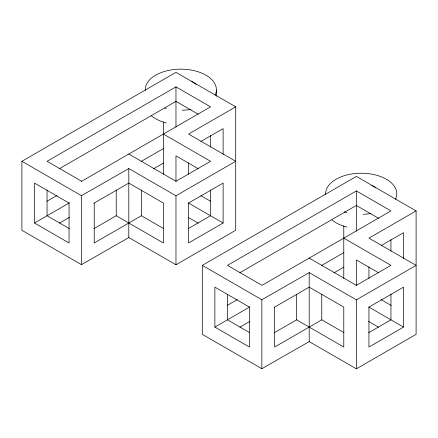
<?xml version="1.0" encoding="UTF-8"?>
<svg xmlns="http://www.w3.org/2000/svg" width="438" height="438" viewBox="0 0 438 438"><rect width="100%" height="100%" fill="white"/><g stroke="black" fill="none" stroke-linecap="round" stroke-linejoin="round"><path stroke-width="0.66" d="M21.9 161.293L175.966 72.347L235.71 106.834L235.71 230.279L175.966 264.766L128.805 237.538L81.446 264.656L21.9 230.279L21.9 161.293L81.446 195.676L128.805 168.553L175.966 195.786L235.71 161.293L188.543 134.066L235.71 106.834M81.194 181.524L210.552 106.834L175.966 86.866L47.052 161.293L81.638 181.261M59.469 168.646L175.966 101.392L198.244 114.252M46.893 201.321L56.945 195.518M34.476 223.013L69.062 242.986L69.062 203.046L34.476 183.079L34.476 223.013L69.527 202.783M141.08 161.469L163.549 148.498M59.469 223.106L69.527 217.303M93.77 203.303L128.805 183.079L163.39 203.046L163.39 242.986L116.229 215.753L93.951 228.614M153.497 168.822L163.549 163.018M200.856 141.479L223.128 128.619L223.128 154.34M163.659 228.614L141.381 215.753L94.219 242.986L94.219 203.046M188.28 228.614L210.552 215.753L210.552 190.032M223.128 223.013L188.543 242.986L188.543 203.046L223.128 183.079L223.128 223.013L188.28 202.893M202.29 265.362L356.362 176.415L416.1 210.908L416.1 334.347L356.362 368.84L309.195 341.607L261.842 368.725L202.29 334.347L202.29 265.362L261.842 299.745L309.195 272.628L356.362 299.855L416.1 265.362L368.938 238.135L416.1 210.908M356.362 190.935L227.448 265.362L262.034 285.335L390.948 210.908L356.362 190.935L356.362 231.182M239.865 272.715L356.362 205.46L378.635 218.321M227.289 305.395L237.341 299.592M214.872 327.087L249.457 347.055L249.457 307.115L214.872 287.147L214.872 327.087L249.917 306.852M321.47 265.543L343.94 252.567M239.865 327.175L249.917 321.372M274.161 307.377L309.195 287.147L343.781 307.115L343.781 347.055L296.619 319.822L274.341 332.683M333.887 272.896L343.94 267.087M381.246 245.548L403.524 232.688L403.524 258.409M344.049 332.683L321.771 319.822L274.61 347.055L274.61 307.115M368.67 332.683L390.948 319.822L390.948 294.101M403.524 327.087L368.938 347.055L368.938 307.115L403.524 287.147L403.524 327.087L368.67 306.961M343.781 238.135L390.948 265.362L356.362 285.335L309.195 258.102M163.39 134.066L210.552 161.293L175.966 181.261L128.805 154.034M378.635 272.781L356.362 259.92L356.362 285.642M198.244 168.712L175.966 155.851L175.966 181.573M381.246 299.701L391.211 305.456M200.856 195.633L210.82 201.387M188.148 217.341L198.173 223.128M368.544 321.415L378.563 327.197M69.33 228.614L47.052 215.753L47.052 190.032M249.72 332.683L227.448 319.822L227.448 294.101M390.948 239.641L390.948 251.149M368.938 266.873L368.938 278.382M356.362 299.855L356.362 368.84M343.781 225.953L343.781 278.431M321.771 294.101L321.771 319.822M309.195 272.628L309.195 341.607M296.619 294.101L296.619 319.822M261.842 299.745L261.842 368.725M216.372 90.195L216.372 96.136M210.552 135.572L210.552 147.08M188.543 162.805L188.543 174.308M175.966 86.866L175.966 127.113M175.966 195.786L175.966 264.766M163.39 121.879L163.39 174.362M141.381 190.032L141.381 215.753M128.805 168.553L128.805 237.538M116.229 190.032L116.229 215.753M81.446 195.676L81.446 264.656M145.263 90.48A35.571 20.537 0 0 1 185.022 69.303A35.571 20.537 0 0 1 215.042 95.287M190.973 109.374A35.571 20.537 0 0 1 182.175 110.217M166.396 108.471A35.571 20.537 0 0 1 164.88 108.06M191.614 81.534A17.788 10.271 0 0 1 194.79 83.346M195.452 83.861A17.788 10.271 0 0 1 196.054 84.408M166.396 122.99A35.571 20.537 0 0 1 151.526 115.878M325.658 194.554A35.571 20.537 0 0 1 365.418 173.371A35.571 20.537 0 0 1 395.432 199.356M370.827 213.536A35.571 20.537 0 0 1 363.124 214.27M346.792 212.539A35.571 20.537 0 0 1 344.284 211.828M346.792 227.065A35.571 20.537 0 0 1 331.922 219.947M372.004 185.608A17.788 10.271 0 0 1 375.842 187.935"/></g></svg>
